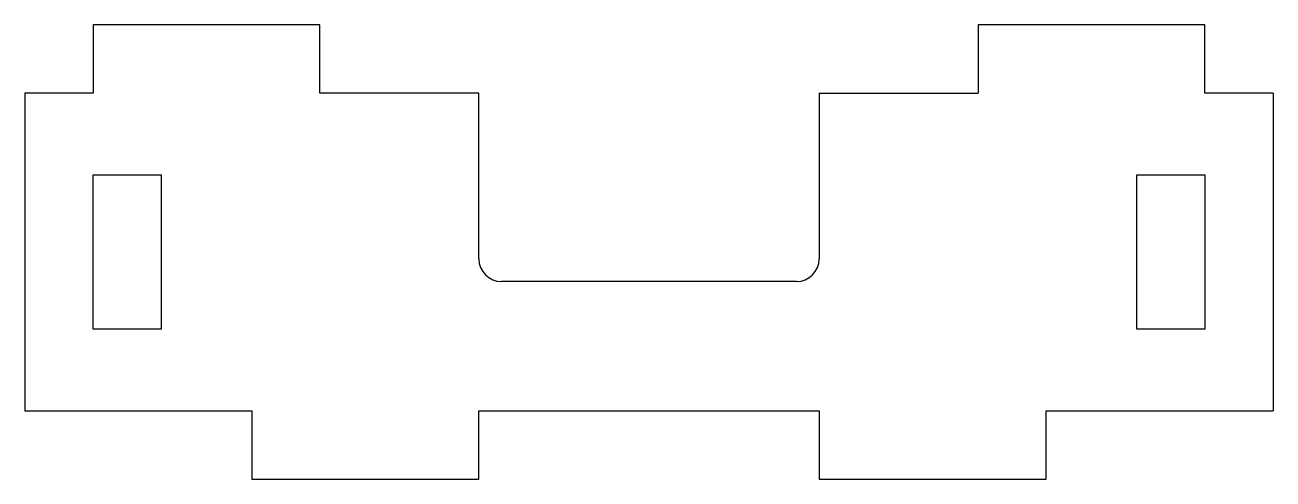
# Model space of a CAD drawing. Extents: x 0 to 55, y -3 to 17.
import ezdxf

# ---------------------------------------------------------------- set-up
doc = ezdxf.new("R2010")
doc.units = 0
doc.layers.get('0').update_dxf_attribs({"linetype": 'continuous'})

# ---------------------------------------------------------------- blocks, each defined once
blk = doc.blocks.new('FILLET003')
at = {"color": 0}
for p, q in [((13, 17), (3, 17)), ((3, 17), (3, 14)), ((13, 14), (13, 17)), ((42, 17), (42, 14)), ((52, 17), (42, 17)), ((52, 14), (52, 17)), ((3, 14), (0, 14)), ((0, 14), (0, 0)), ((20, 14), (13, 14)), ((20, 6.7), (20, 14)), ((35, 14), (35, 6.7)), ((35, 14), (42, 14)), ((55, 14), (52, 14)), ((55, 14), (55, 0)), ((3, 10.4), (6, 10.4)), ((3, 3.6), (3, 10.4)), ((6, 10.4), (6, 3.6)), ((49, 10.4), (52, 10.4)), ((49, 3.6), (49, 10.4)), ((52, 10.4), (52, 3.6)), ((34, 5.7), (21, 5.7)), ((6, 3.6), (3, 3.6)), ((52, 3.6), (49, 3.6)), ((0, 0), (10, 0)), ((10, 0), (10, -3)), ((20, 0), (35, 0)), ((20, -3), (20, 0)), ((35, 0), (35, -3)), ((45, 0), (55, 0)), ((45, -3), (45, 0)), ((10, -3), (20, -3)), ((35, -3), (45, -3))]:
    blk.add_line(p, q, dxfattribs=at)
for centre, start, end in [((21, 6.7), -180, -90), ((34, 6.7), -90, 0)]:
    blk.add_arc(centre, 1, start, end, dxfattribs=at)

msp = doc.modelspace()

# ---------------------------------------------------------------- block references
at = {"color": 0}
msp.add_blockref('FILLET003', (0, 0), dxfattribs=at)

doc.saveas('drawing.dxf')
